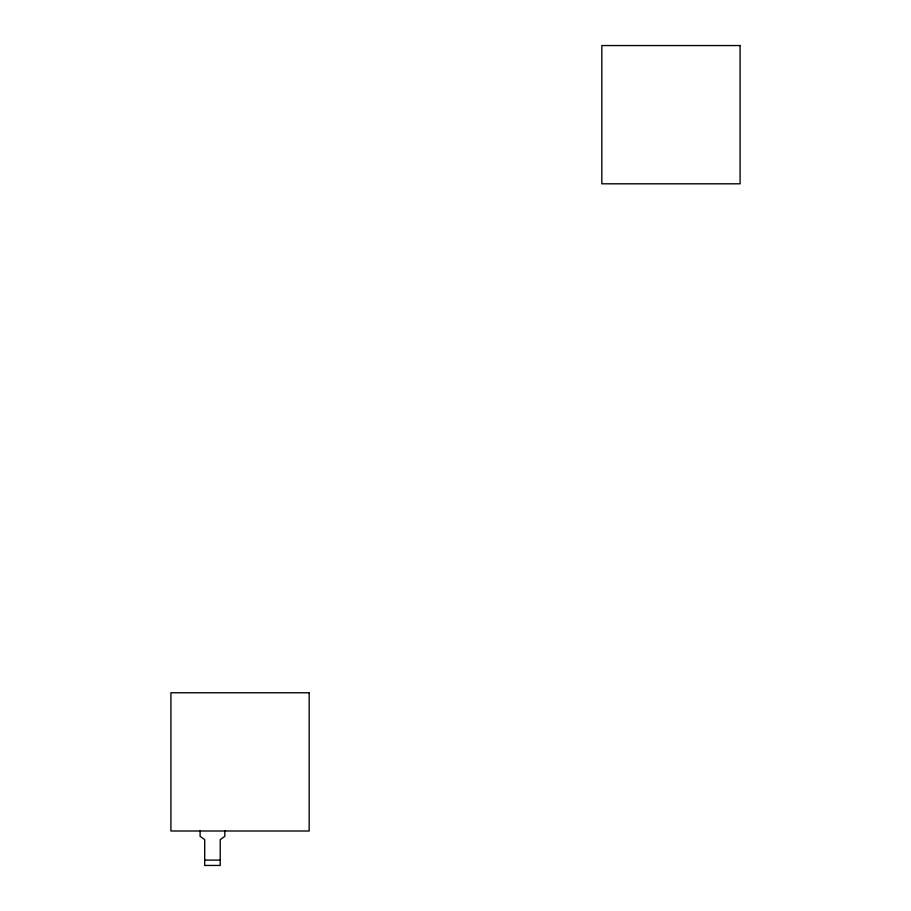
<?xml version="1.0" encoding="UTF-8"?>
<svg xmlns="http://www.w3.org/2000/svg" width="911" height="911" viewBox="0 0 911 911"><rect width="100%" height="100%" fill="white"/><g stroke="black" fill="none" stroke-linecap="round" stroke-linejoin="round"><path stroke-width="1.37" d="M204.69 860.109L220.223 860.109M224.812 830.684L224.812 836.344L220.223 839.578L220.223 865.45L204.69 865.45L204.69 839.578L200.101 836.344L200.101 830.684M740.085 45.55L601.829 45.55L601.829 183.806L740.085 183.806L740.085 45.55M309.171 692.759L170.915 692.759L170.915 831.003L309.171 831.003L309.171 692.759"/></g></svg>
